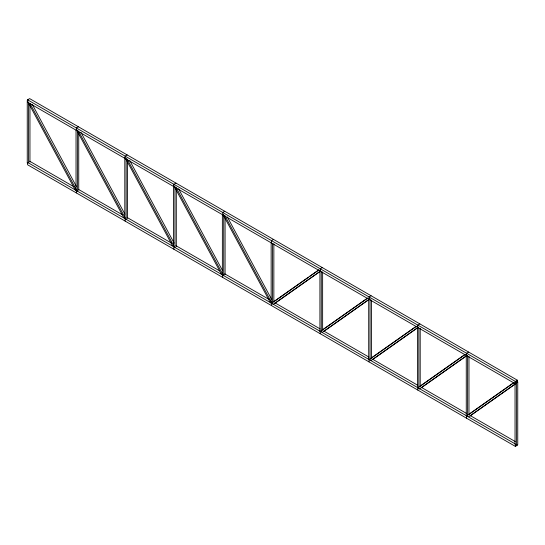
<?xml version="1.0" encoding="UTF-8"?>
<svg xmlns="http://www.w3.org/2000/svg" width="545" height="545" viewBox="0 0 545 545"><rect width="100%" height="100%" fill="white"/><g stroke="black" fill="none" stroke-linecap="round" stroke-linejoin="round"><path stroke-width="0.82" d="M271.321 303.367L318.723 269.918M274.046 301.617L308.402 277.378M309.771 276.404L318.702 270.102M273.011 304.512L320.419 271.063M274.367 303.728L320.399 271.247M320.099 331.53L367.5 298.081M322.824 329.779L367.487 298.265M322.477 332.191L369.885 298.735M323.832 331.408L369.176 299.409M369.565 359.209L416.285 326.244M370.92 358.426L416.264 326.428M371.261 360.354L417.974 327.388M372.617 359.571L417.272 328.056M417.654 387.856L465.062 354.407M420.386 386.105L465.042 354.591M419.35 389.001L466.758 355.544M421.394 387.733L466.738 355.735M467.119 415.535L514.528 382.079M469.163 414.268L513.819 382.754M468.816 416.68L516.224 383.224L515.55 382.14M470.171 415.896L515.516 383.898M27.577 99.803L515.366 381.425L515.366 383.803L27.577 102.181L27.577 99.803L29.634 98.611L517.423 380.233L517.423 382.617M28.606 99.612L27.25 100.396L27.25 162.982M78.412 126.774L76.355 127.966L76.355 130.344M127.189 154.937L125.132 156.129L125.132 158.506M175.974 183.1L173.91 184.292L173.91 186.669M224.751 211.262L222.694 212.455L222.694 214.832M273.529 239.425L271.471 240.611L271.471 242.995M224.063 274.244L222.694 275.034L222.694 277.412M322.306 267.588L320.249 268.774L320.249 271.151M371.091 295.751L369.026 296.936L369.026 299.314M419.868 323.914L417.811 325.099L417.811 327.477M468.645 352.077L466.588 353.262L466.588 355.64M515.366 381.425L517.423 380.233M516.394 445.388L517.75 444.604L517.75 382.018L516.394 382.801L516.394 445.388L515.039 444.604M515.366 446.389L515.366 444.012L27.577 162.383L27.577 164.767L515.366 446.389L517.423 445.197M516.394 381.234L517.75 382.018M29.634 161.197L74.045 186.84M78.412 189.36L122.094 214.58M127.189 217.523L171.607 243.159M175.974 245.686L219.655 270.906M224.751 273.849L269.162 299.484M274.987 302.85L320.126 328.908M323.764 331.013L368.904 357.07M372.542 359.175L417.681 385.233M421.326 387.338L466.459 413.396M470.103 415.501L515.243 441.559M516.905 381.357L517.573 382.44M227.32 216.924L271.662 299.416M224.758 215.452L271.921 303.197M222.946 214.417L270.511 302.918M178.542 188.761L222.483 270.504M175.981 187.289L223.143 275.041M174.57 187.01L221.733 274.755M129.764 160.598L174.107 243.09M127.196 159.126L174.366 246.878M125.384 158.098L172.554 245.843M80.987 132.435L124.928 214.178M78.419 130.97L125.588 218.715M76.607 129.935L123.77 217.68M32.203 104.272L76.552 186.772M30.043 103.557L77.213 191.302M27.427 101.023L75.394 190.266M515.039 383.714L515.039 443.759M468.973 356.396L468.973 414.752M467.617 355.483L467.617 416.38M466.588 415.849L466.588 418.226M466.261 354.706L466.261 415.597M420.195 328.233L420.195 386.589M418.839 328.172L418.839 388.217M417.811 387.686L417.811 390.063M417.484 326.544L417.484 387.434M371.411 300.07L371.411 358.426M370.055 299.157L370.055 360.054M369.026 359.523L369.026 361.9M368.706 299.225L368.706 359.271M322.633 271.907L322.633 330.263M321.278 271.846L321.278 331.891M320.249 331.36L320.249 333.738M319.922 270.218L319.922 331.108M273.856 243.744L273.856 302.1M272.5 243.683L272.5 303.728M271.471 303.197L271.471 305.575M271.144 242.9L271.144 302.945M225.078 218.123L225.078 274.782M223.722 214.675L223.722 275.566M222.367 214.737L222.367 274.782M176.294 189.115L176.294 246.619M174.945 186.513L174.945 247.403M173.91 246.871L173.91 249.249M173.589 185.729L173.589 246.619M127.516 160.952L127.516 218.456M126.161 158.35L126.161 219.24M125.132 218.709L125.132 221.086M124.805 157.566L124.805 218.456M78.739 132.789L78.739 190.294M77.383 130.187L77.383 191.077M76.355 190.546L76.355 192.923M76.028 130.248L76.028 190.294M29.961 104.626L29.961 162.138M28.606 102.024L28.606 162.914"/></g></svg>
